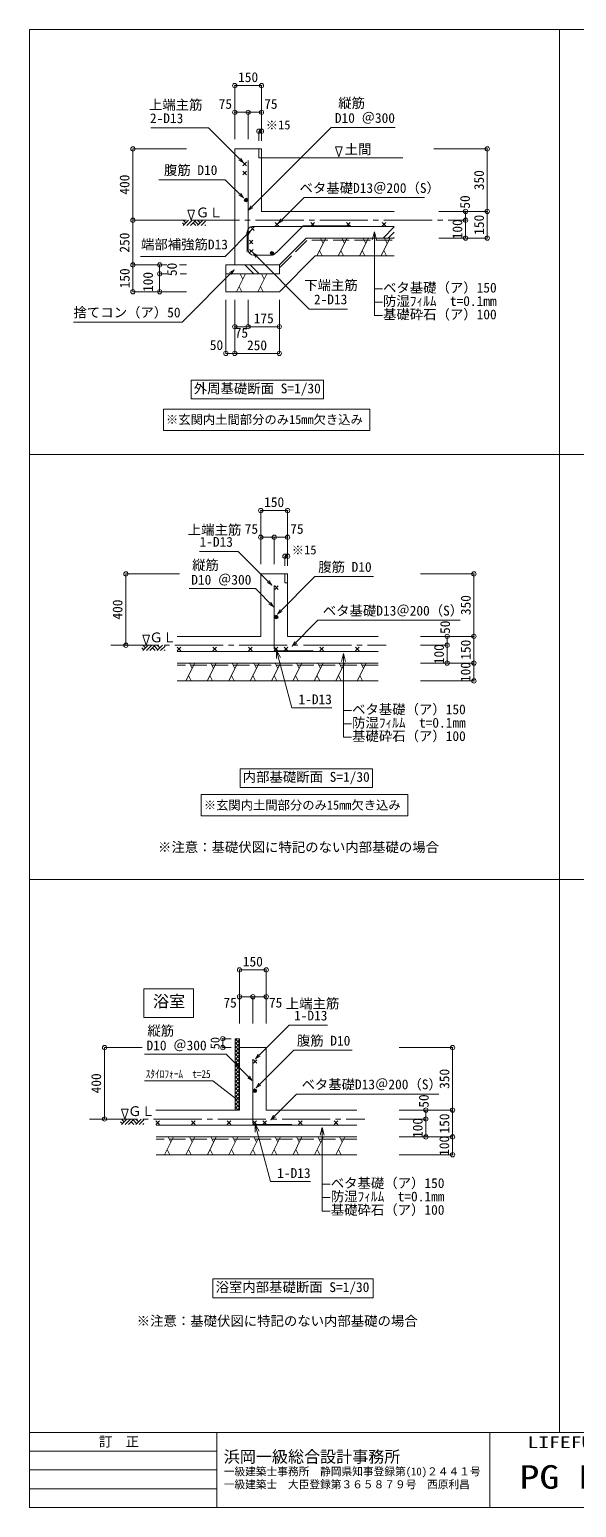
# Model space of a CAD drawing. Units: millimetres at full size, sheet at 1:30. Extents: x -300124 to 10055, y -4140 to 27542.
# Drawn here: x -5940 to -2874, y -4140 to 4140 of the extents above; entities that cross this region are included whole.
import ezdxf
from ezdxf.enums import TextEntityAlignment as Align

# ---------------------------------------------------------------- set-up
doc = ezdxf.new("R2010")
doc.units = ezdxf.units.MM
doc.header["$LTSCALE"] = 30
doc.header["$PDMODE"] = 32
doc.header["$PDSIZE"] = 24
doc.linetypes.add('CHAIN2', pattern=[12, 9, -1, 1, -1])
doc.linetypes.add('DASHED3', pattern=[4, 3, -1])
for name, color, linetype, lineweight in [('0-0_敷地線', 4, 'Continuous', 9), ('F-A_Layer250', 4, 'Continuous', 9), ('F-F_Layer255', 4, 'Continuous', 9)]:
    doc.layers.add(name, color=color, linetype=linetype, lineweight=lineweight)
doc.styles.add('ＭＳ ゴシック', font='')
doc.styles.get('ＭＳ ゴシック').set_extended_font_data('MS Gothic')

msp = doc.modelspace()

# ---------------------------------------------------------------- linework, layer by layer
at = {"layer": '0-0_敷地線'}
for p, q in [((-4789.54, 3826.34), (-4789.54, 3676.34)), ((-4789.54, 3826.34), (-4639.54, 3826.34)), ((-4639.54, 3826.34), (-4639.54, 3676.34)), ((-4789.54, 3676.34), (-4789.54, 3526.34)), ((-4789.54, 3676.34), (-4714.54, 3676.34)), ((-4714.54, 3676.34), (-4714.54, 3526.34)), ((-4714.54, 3676.34), (-4639.54, 3676.34)), ((-4639.54, 3676.34), (-4639.54, 3526.34)), ((-5259.78, 3589.07), (-4937.12, 3589.07)), ((-4740.9, 3392.85), (-4937.12, 3589.07)), ((-4224.86, 3482.52), (-4187.53, 3482.52)), ((-4206.2, 3426.52), (-4224.86, 3482.52)), ((-4206.2, 3426.52), (-4187.53, 3482.52)), ((-5360.54, 3471.34), (-5210.54, 3471.34)), ((-5360.54, 3071.34), (-5360.54, 3471.34)), ((-5210.54, 3471.34), (-5060.54, 3471.34)), ((-4789.54, 3456.34), (-4789.54, 3471.34)), ((-4789.54, 3456.34), (-4789.54, 3471.34)), ((-4789.54, 3471.34), (-4639.54, 3471.34)), ((-4789.54, 3456.34), (-4789.54, 2821.34)), ((-4724.54, 3396.34), (-4744.54, 3376.34)), ((-4724.54, 3376.34), (-4744.54, 3396.34)), ((-4714.54, 2906.34), (-4714.54, 3406.34)), ((-4639.54, 3121.34), (-4639.54, 3471.34)), ((-4639.54, 3421.34), (-3846.72, 3421.34)), ((-3374.34, 3471.34), (-3674.34, 3471.34)), ((-3374.34, 3121.34), (-3374.34, 3471.34)), ((-4724.54, 3326.34), (-4744.54, 3346.34)), ((-4724.54, 3346.34), (-4744.54, 3326.34)), ((-5214.62, 3298.62), (-4842.94, 3298.62)), ((-4740.9, 3196.58), (-4842.94, 3298.62)), ((-4714.54, 3126.09), (-4699.54, 3152.08)), ((-4545.78, 3054.08), (-4401.39, 3198.48)), ((-4401.39, 3198.48), (-3725.7, 3198.48)), ((-5360.54, 3071.34), (-5060.54, 3071.34)), ((-5360.54, 2821.34), (-5360.54, 3071.34)), ((-5078.04, 3041.34), (-5048.04, 3071.34)), ((-5063.04, 3056.34), (-5078.04, 3071.34)), ((-5058.04, 3041.34), (-5028.04, 3071.34)), ((-5051.71, 3127.34), (-5014.38, 3127.34)), ((-5033.04, 3071.34), (-5051.71, 3127.34)), ((-5038.04, 3041.34), (-5008.04, 3071.34)), ((-5033.04, 3071.34), (-5014.38, 3127.34)), ((-4993.04, 3046.34), (-5013.04, 3066.34)), ((-4998.04, 3041.34), (-4968.04, 3071.34)), ((-4983.04, 3056.34), (-4998.04, 3071.34)), ((-4978.04, 3041.34), (-4953.04, 3066.34)), ((-4688.56, 3141.09), (-4714.54, 3126.09)), ((-3895.54, 3121.34), (-4639.54, 3121.34)), ((-4545.78, 3054.08), (-4530.78, 3080.07)), ((-4519.8, 3069.08), (-4545.78, 3054.08)), ((-3374.34, 3121.34), (-3645.7, 3121.34)), ((-3495.7, 3071.34), (-3495.7, 3121.34)), ((-3495.7, 2971.34), (-3495.7, 3071.34)), ((-3374.34, 2971.34), (-3374.34, 3121.34)), ((-5073.04, 3046.34), (-5083.04, 3056.34)), ((-5008.04, 3041.34), (-5023.04, 3056.34)), ((-4958.04, 3041.34), (-4953.04, 3046.34)), ((-4699.32, 3013.82), (-4843.72, 2869.43)), ((-4719.36, 3006.34), (-4719.36, 2893.58)), ((-4680.31, 3013.84), (-4700.31, 3033.84)), ((-4680.31, 3033.84), (-4700.31, 3013.84)), ((-4689.36, 3036.34), (-4589.54, 3036.34)), ((-4589.54, 3036.34), (-3895.54, 3036.34)), ((-4563.12, 3038.93), (-4543.12, 3058.93)), ((-4563.12, 3058.93), (-4543.12, 3038.93)), ((-4363.12, 3038.93), (-4343.12, 3058.93)), ((-4363.12, 3058.93), (-4343.12, 3038.93)), ((-4163.12, 3038.93), (-4143.12, 3058.93)), ((-4163.12, 3058.93), (-4143.12, 3038.93)), ((-4007.06, 3006.12), (-4007.06, 2537.62)), ((-3963.12, 3038.93), (-3943.12, 3058.93)), ((-3963.12, 3058.93), (-3943.12, 3038.93)), ((-3958.48, 2971.34), (-3895.54, 3034.27)), ((-3928.78, 2971.34), (-3895.54, 3004.57)), ((-4687.67, 2940.18), (-4707.67, 2960.18)), ((-4687.67, 2960.18), (-4707.67, 2940.18)), ((-4706.68, 2908.51), (-4686.68, 2888.51)), ((-4706.68, 2888.51), (-4686.68, 2908.51)), ((-4539.54, 2821.34), (-4389.54, 2971.34)), ((-4389.54, 2971.34), (-3895.54, 2971.34)), ((-4329.54, 2871.34), (-4279.54, 2971.34)), ((-4299.54, 2871.34), (-4314.54, 2901.34)), ((-4294.54, 2941.34), (-4309.54, 2971.34)), ((-4209.54, 2871.34), (-4159.54, 2971.34)), ((-4179.54, 2871.34), (-4194.54, 2901.34)), ((-4174.54, 2941.34), (-4189.54, 2971.34)), ((-4089.54, 2871.34), (-4039.54, 2971.34)), ((-4059.54, 2871.34), (-4074.54, 2901.34)), ((-4054.54, 2941.34), (-4069.54, 2971.34)), ((-3969.54, 2871.34), (-3919.54, 2971.34)), ((-3939.54, 2871.34), (-3954.54, 2901.34)), ((-3934.54, 2941.34), (-3949.54, 2971.34)), ((-3899.08, 2971.34), (-3895.54, 2974.87)), ((-3374.34, 2971.34), (-3645.7, 2971.34)), ((-5360.54, 2821.34), (-5210.54, 2821.34)), ((-5360.54, 2671.34), (-5360.54, 2821.34)), ((-4843.72, 2869.43), (-5318.01, 2869.43)), ((-5210.54, 2771.34), (-5210.54, 2821.34)), ((-5210.54, 2821.34), (-5169.77, 2821.34)), ((-5100.26, 2821.34), (-5060.54, 2821.34)), ((-4732.21, 2821.34), (-4682.21, 2771.34)), ((-4702.51, 2821.34), (-4652.51, 2771.34)), ((-4686.51, 2888.81), (-4660.53, 2873.81)), ((-4671.51, 2862.83), (-4686.51, 2888.81)), ((-4686.51, 2888.81), (-4371.85, 2574.15)), ((-4581.97, 2876.34), (-4684.54, 2876.34)), ((-4539.54, 2821.34), (-4539.54, 2771.34)), ((-4339.54, 2871.34), (-3895.54, 2871.34)), ((-5210.54, 2671.34), (-5210.54, 2771.34)), ((-5210.54, 2771.34), (-5169.77, 2771.34)), ((-5096.37, 2771.34), (-5060.54, 2771.34)), ((-4792.52, 2793.26), (-5084.57, 2501.2)), ((-4779.54, 2671.34), (-4729.54, 2771.34)), ((-4744.54, 2741.34), (-4759.54, 2771.34)), ((-4659.54, 2671.34), (-4609.54, 2771.34)), ((-4624.54, 2741.34), (-4639.54, 2771.34)), ((-5360.54, 2671.34), (-5210.54, 2671.34)), ((-5210.54, 2671.34), (-5060.54, 2671.34)), ((-4749.54, 2671.34), (-4764.54, 2701.34)), ((-4629.54, 2671.34), (-4644.54, 2701.34)), ((-4007.06, 2687.62), (-3961.56, 2687.62)), ((-4839.54, 2325.34), (-4839.54, 2625.34)), ((-4789.54, 2475.34), (-4789.54, 2625.34)), ((-4714.54, 2475.34), (-4714.54, 2625.34)), ((-4539.54, 2475.34), (-4539.54, 2625.34)), ((-4371.85, 2574.15), (-4158.12, 2574.15)), ((-4007.06, 2612.62), (-3961.56, 2612.62)), ((-5084.57, 2501.2), (-5693.25, 2501.2)), ((-4007.06, 2537.62), (-3961.56, 2537.62)), ((-4789.54, 2325.34), (-4789.54, 2475.34)), ((-4789.54, 2325.34), (-4789.54, 2475.34)), ((-4789.54, 2475.34), (-4539.54, 2475.34)), ((-4539.54, 2325.34), (-4539.54, 2475.34)), ((-4789.54, 2325.34), (-4839.54, 2325.34)), ((-4789.54, 2325.34), (-4539.54, 2325.34)), ((-5034.28, 2175.34), (-5034.28, 2070.34)), ((-4291.78, 2175.34), (-5034.28, 2175.34)), ((-4291.78, 2070.34), (-4291.78, 2175.34)), ((-5034.28, 2070.34), (-4291.78, 2070.34)), ((-5189.82, 2013.99), (-5189.82, 1894.29)), ((-4031.89, 2013.99), (-5189.82, 2013.99)), ((-4643.55, 1445.46), (-4643.55, 1295.46)), ((-4643.55, 1445.46), (-4493.55, 1445.46)), ((-4493.55, 1445.46), (-4493.55, 1295.46)), ((-4643.55, 1295.46), (-4643.55, 1145.46)), ((-4643.55, 1295.46), (-4568.55, 1295.46)), ((-4568.55, 1295.46), (-4568.55, 1145.46)), ((-4568.55, 1295.46), (-4493.55, 1295.46)), ((-4493.55, 1295.46), (-4493.55, 1145.46)), ((-4771.32, 1215.89), (-4986.82, 1215.89)), ((-4582.62, 1027.19), (-4771.32, 1215.89)), ((-5399.86, 1090.46), (-5249.86, 1090.46)), ((-5399.86, 690.46), (-5399.86, 1090.46)), ((-5249.86, 1090.46), (-5099.86, 1090.46)), ((-4643.55, 1075.46), (-4643.55, 1090.46)), ((-4643.55, 1090.46), (-4493.55, 1090.46)), ((-4493.55, 1090.46), (-4493.55, 1075.46)), ((-3448.86, 1090.46), (-3748.86, 1090.46)), ((-3448.86, 740.46), (-3448.86, 1090.46)), ((-5045.41, 1007.76), (-4673.73, 1007.76)), ((-4571.68, 905.71), (-4673.73, 1007.76)), ((-4643.55, 1075.46), (-4643.55, 740.46)), ((-4608.6, 1042.19), (-4582.62, 1027.19)), ((-4582.62, 1027.19), (-4597.62, 1053.17)), ((-4568.55, 669.61), (-4568.55, 1025.46)), ((-4545.65, 1002.52), (-4565.65, 1022.52)), ((-4545.65, 1022.52), (-4565.65, 1002.52)), ((-4493.55, 740.46), (-4493.55, 1075.46)), ((-4597.66, 920.71), (-4571.68, 905.71)), ((-4571.68, 905.71), (-4586.68, 931.7)), ((-4468.43, 686.02), (-4324.03, 830.41)), ((-4324.03, 830.41), (-3525.86, 830.41)), ((-5286.73, 690.46), (-5268.06, 746.46)), ((-5300.05, 665.46), (-5310.05, 675.46)), ((-5290.05, 675.46), (-5305.05, 690.46)), ((-5305.05, 660.46), (-5275.05, 690.46)), ((-5285.05, 660.46), (-5255.05, 690.46)), ((-5265.05, 660.46), (-5235.05, 690.46)), ((-5235.05, 660.46), (-5250.05, 675.46)), ((-5220.05, 665.46), (-5240.05, 685.46)), ((-5210.05, 675.46), (-5225.05, 690.46)), ((-5225.05, 660.46), (-5195.05, 690.46)), ((-5205.05, 660.46), (-5180.05, 685.46)), ((-5185.05, 660.46), (-5180.05, 665.46)), ((-4643.55, 740.46), (-5111.92, 740.46)), ((-5111.92, 679.66), (-5091.92, 659.66)), ((-5111.92, 659.66), (-5091.92, 679.66)), ((-4911.92, 679.66), (-4891.92, 659.66)), ((-4911.92, 659.66), (-4891.92, 679.66)), ((-4711.92, 679.66), (-4691.92, 659.66)), ((-4711.92, 659.66), (-4691.92, 679.66)), ((-4568.55, 679.66), (-4548.55, 659.66)), ((-4568.55, 659.66), (-4548.55, 679.66)), ((-4511.92, 679.66), (-4491.92, 659.66)), ((-4511.92, 659.66), (-4491.92, 679.66)), ((-3986.05, 740.46), (-4493.55, 740.46)), ((-4311.92, 679.66), (-4291.92, 659.66)), ((-4311.92, 659.66), (-4291.92, 679.66)), ((-4111.92, 679.66), (-4091.92, 659.66)), ((-4111.92, 659.66), (-4091.92, 679.66)), ((-3598.86, 740.46), (-3748.86, 740.46)), ((-3598.86, 690.46), (-3748.86, 690.46)), ((-3448.86, 740.46), (-3598.86, 740.46)), ((-3598.86, 690.46), (-3598.86, 740.46)), ((-3598.86, 590.46), (-3598.86, 690.46)), ((-3448.86, 590.46), (-3448.86, 740.46)), ((-5111.6, 655.46), (-3986.05, 655.46)), ((-5111.6, 590.46), (-4893.55, 590.46)), ((-5063.55, 490.46), (-5013.55, 590.46)), ((-5028.55, 560.46), (-5043.55, 590.46)), ((-4943.55, 490.46), (-4893.55, 590.46)), ((-4908.55, 560.46), (-4923.55, 590.46)), ((-3986.05, 590.46), (-4893.55, 590.46)), ((-4823.55, 490.46), (-4773.55, 590.46)), ((-4788.55, 560.46), (-4803.55, 590.46)), ((-4703.55, 490.46), (-4653.55, 590.46)), ((-4668.55, 560.46), (-4683.55, 590.46)), ((-4583.55, 490.46), (-4533.55, 590.46)), ((-4548.55, 560.46), (-4563.55, 590.46)), ((-4558.55, 659.61), (-4350.78, 659.61)), ((-4555.54, 661.17), (-4469.64, 340.61)), ((-4463.55, 490.46), (-4413.55, 590.46)), ((-4428.55, 560.46), (-4443.55, 590.46)), ((-4343.55, 490.46), (-4293.55, 590.46)), ((-4308.55, 560.46), (-4323.55, 590.46)), ((-4223.55, 490.46), (-4173.55, 590.46)), ((-4188.55, 560.46), (-4203.55, 590.46)), ((-4180.38, 643.45), (-4180.38, 174.95)), ((-4103.55, 490.46), (-4053.55, 590.46)), ((-4068.55, 560.46), (-4083.55, 590.46)), ((-3448.86, 490.46), (-3448.86, 590.46)), ((-5033.55, 490.46), (-5048.55, 520.46)), ((-4913.55, 490.46), (-4928.55, 520.46)), ((-4793.55, 490.46), (-4808.55, 520.46)), ((-4673.55, 490.46), (-4688.55, 520.46)), ((-4553.55, 490.46), (-4568.55, 520.46)), ((-4433.55, 490.46), (-4448.55, 520.46)), ((-4313.55, 490.46), (-4328.55, 520.46)), ((-4193.55, 490.46), (-4208.55, 520.46)), ((-4073.55, 490.46), (-4088.55, 520.46)), ((-5111.6, 490.46), (-3986.05, 490.46)), ((-3448.86, 490.46), (-3748.86, 490.46)), ((-4469.64, 340.61), (-4244.64, 340.61)), ((-4180.38, 324.95), (-4134.88, 324.95)), ((-4180.38, 249.95), (-4134.88, 249.95)), ((-4180.38, 174.95), (-4134.88, 174.95)), ((-4017.36, -1.02), (-4759.86, -1.02)), ((-4759.86, -1.02), (-4759.86, -106.02)), ((-4017.36, -106.02), (-4017.36, -1.02)), ((-4977.73, -146.04), (-4977.73, -265.75)), ((-3819.8, -146.04), (-4977.73, -146.04)), ((-4759.86, -106.02), (-4017.36, -106.02)), ((-4763.02, -1128.57), (-4763.02, -1278.57)), ((-4763.02, -1128.57), (-4613.02, -1128.57)), ((-4613.02, -1128.57), (-4613.02, -1278.57)), ((-4763.02, -1278.57), (-4763.02, -1428.57)), ((-4763.02, -1278.57), (-4688.02, -1278.57)), ((-4688.02, -1278.57), (-4688.02, -1428.57)), ((-4688.02, -1278.57), (-4613.02, -1278.57)), ((-4613.02, -1278.57), (-4613.02, -1428.57)), ((-4673.95, -1627.04), (-4485.25, -1438.34)), ((-4485.25, -1438.34), (-4269.75, -1438.34)), ((-5519.33, -1563.77), (-5369.33, -1563.77)), ((-5519.33, -1963.77), (-5519.33, -1563.77)), ((-5369.33, -1563.77), (-5308.11, -1563.77)), ((-4763.02, -1578.77), (-4763.02, -1563.77)), ((-4763.02, -1563.77), (-4613.02, -1563.77)), ((-4613.02, -1563.77), (-4613.02, -1578.77)), ((-3568.33, -1563.77), (-3868.33, -1563.77)), ((-3568.33, -1913.77), (-3568.33, -1563.77)), ((-5296.16, -1601.38), (-4838.29, -1601.38)), ((-4691.16, -1748.51), (-4838.29, -1601.38)), ((-4763.02, -1578.77), (-4763.02, -1913.77)), ((-4688.02, -1984.62), (-4688.02, -1628.77)), ((-4665.12, -1651.7), (-4685.12, -1631.7)), ((-4665.12, -1631.7), (-4685.12, -1651.7)), ((-4613.02, -1913.77), (-4613.02, -1578.77)), ((-4717.14, -1733.51), (-4691.16, -1748.51)), ((-4691.16, -1748.51), (-4706.16, -1722.53)), ((-4587.9, -1968.21), (-4443.51, -1823.82)), ((-4443.51, -1823.82), (-3645.33, -1823.82)), ((-5419.52, -1988.77), (-5429.52, -1978.77)), ((-5409.52, -1978.77), (-5424.52, -1963.77)), ((-5424.52, -1993.77), (-5394.52, -1963.77)), ((-5406.2, -1963.77), (-5387.54, -1907.77)), ((-5404.52, -1993.77), (-5374.52, -1963.77)), ((-5384.52, -1993.77), (-5354.52, -1963.77)), ((-5354.52, -1993.77), (-5369.52, -1978.77)), ((-5339.52, -1988.77), (-5359.52, -1968.77)), ((-5329.52, -1978.77), (-5344.52, -1963.77)), ((-5344.52, -1993.77), (-5314.52, -1963.77)), ((-5324.52, -1993.77), (-5299.52, -1968.77)), ((-4763.02, -1913.77), (-5231.4, -1913.77)), ((-5231.4, -1974.57), (-5211.4, -1994.57)), ((-5231.4, -1994.57), (-5211.4, -1974.57)), ((-5031.4, -1974.57), (-5011.4, -1994.57)), ((-5031.4, -1994.57), (-5011.4, -1974.57)), ((-4831.4, -1974.57), (-4811.4, -1994.57)), ((-4831.4, -1994.57), (-4811.4, -1974.57)), ((-4688.02, -1974.57), (-4668.02, -1994.57)), ((-4688.02, -1994.57), (-4668.02, -1974.57)), ((-4631.4, -1974.57), (-4611.4, -1994.57)), ((-4631.4, -1994.57), (-4611.4, -1974.57)), ((-4105.52, -1913.77), (-4613.02, -1913.77)), ((-4431.4, -1974.57), (-4411.4, -1994.57)), ((-4431.4, -1994.57), (-4411.4, -1974.57)), ((-4231.4, -1974.57), (-4211.4, -1994.57)), ((-4231.4, -1994.57), (-4211.4, -1974.57)), ((-3718.33, -1913.77), (-3868.33, -1913.77)), ((-3718.33, -1963.77), (-3868.33, -1963.77)), ((-3568.33, -1913.77), (-3718.33, -1913.77)), ((-3718.33, -1963.77), (-3718.33, -1913.77)), ((-3718.33, -2063.77), (-3718.33, -1963.77)), ((-3568.33, -2063.77), (-3568.33, -1913.77)), ((-5304.52, -1993.77), (-5299.52, -1988.77)), ((-5231.07, -1998.77), (-4105.52, -1998.77)), ((-5231.07, -2063.77), (-5013.02, -2063.77)), ((-5183.02, -2163.77), (-5133.02, -2063.77)), ((-5148.02, -2093.77), (-5163.02, -2063.77)), ((-5063.02, -2163.77), (-5013.02, -2063.77)), ((-5028.02, -2093.77), (-5043.02, -2063.77)), ((-4105.52, -2063.77), (-5013.02, -2063.77)), ((-4943.02, -2163.77), (-4893.02, -2063.77)), ((-4908.02, -2093.77), (-4923.02, -2063.77)), ((-4823.02, -2163.77), (-4773.02, -2063.77)), ((-4788.02, -2093.77), (-4803.02, -2063.77)), ((-4703.02, -2163.77), (-4653.02, -2063.77)), ((-4668.02, -2093.77), (-4683.02, -2063.77)), ((-4678.02, -1994.62), (-4470.26, -1994.62)), ((-4675.01, -1993.05), (-4589.12, -2313.61)), ((-4583.02, -2163.77), (-4533.02, -2063.77)), ((-4548.02, -2093.77), (-4563.02, -2063.77)), ((-4463.02, -2163.77), (-4413.02, -2063.77)), ((-4428.02, -2093.77), (-4443.02, -2063.77)), ((-4343.02, -2163.77), (-4293.02, -2063.77)), ((-4308.02, -2093.77), (-4323.02, -2063.77)), ((-4299.85, -2010.78), (-4299.85, -2479.28)), ((-4223.02, -2163.77), (-4173.02, -2063.77)), ((-4188.02, -2093.77), (-4203.02, -2063.77)), ((-3568.33, -2163.77), (-3568.33, -2063.77)), ((-5153.02, -2163.77), (-5168.02, -2133.77)), ((-5033.02, -2163.77), (-5048.02, -2133.77)), ((-4913.02, -2163.77), (-4928.02, -2133.77)), ((-4793.02, -2163.77), (-4808.02, -2133.77)), ((-4673.02, -2163.77), (-4688.02, -2133.77)), ((-4553.02, -2163.77), (-4568.02, -2133.77)), ((-4433.02, -2163.77), (-4448.02, -2133.77)), ((-4313.02, -2163.77), (-4328.02, -2133.77)), ((-4193.02, -2163.77), (-4208.02, -2133.77)), ((-5231.07, -2163.77), (-4105.52, -2163.77)), ((-3568.33, -2163.77), (-3868.33, -2163.77)), ((-4589.12, -2313.61), (-4364.12, -2313.61)), ((-4299.85, -2329.28), (-4254.35, -2329.28)), ((-4299.85, -2404.28), (-4254.35, -2404.28)), ((-4299.85, -2479.28), (-4254.35, -2479.28)), ((-4911.9, -2859.77), (-4911.9, -2964.77)), ((-4013.43, -2859.77), (-4911.9, -2859.77)), ((-4013.43, -2964.77), (-4013.43, -2859.77)), ((-4911.9, -2964.77), (-4013.43, -2964.77))]:
    msp.add_line(p, q, dxfattribs=at)
at = {"layer": '0-0_敷地線', "color": 3}
for p, q in [((-4654.54, 3570.01), (-4639.54, 3570.01)), ((-4654.54, 3570.01), (-4654.54, 3516.82)), ((-4639.54, 3570.01), (-4639.54, 3516.82)), ((-4654.54, 3421.34), (-4654.54, 3471.34)), ((-4654.54, 3421.34), (-4639.54, 3421.34)), ((-4508.55, 1189.13), (-4493.55, 1189.13)), ((-4508.55, 1189.13), (-4508.55, 1135.94)), ((-4493.55, 1189.13), (-4493.55, 1135.94)), ((-4508.55, 1040.46), (-4508.55, 1090.46)), ((-4508.55, 1040.46), (-4493.55, 1040.46))]:
    msp.add_line(p, q, dxfattribs=at)
at = {"layer": '0-0_敷地線', "linetype": 'CHAIN2'}
for p, q in [((-5033.04, 3071.34), (-3489.61, 3071.34)), ((-5485.1, 690.46), (-3940.55, 690.46)), ((-5604.58, -1963.77), (-4060.02, -1963.77))]:
    msp.add_line(p, q, dxfattribs=at)
at = {"layer": '0-0_敷地線', "linetype": 'DASHED3'}
for p, q in [((-4534.57, 2809.34), (-4384.57, 2959.34)), ((-3907.97, 2959.34), (-4384.57, 2959.34)), ((-3986.05, 578.46), (-5111.6, 578.46)), ((-4105.52, -2075.77), (-5231.07, -2075.77))]:
    msp.add_line(p, q, dxfattribs=at)
at = {"layer": '0-0_敷地線', "color": 6}
for p, q in [((-4856.55, -1513.77), (-4856.55, -1563.77)), ((-4856.55, -1513.77), (-4810.12, -1513.77)), ((-4856.55, -1563.77), (-4810.12, -1563.77)), ((-4788.02, -1513.77), (-4788.02, -1913.77)), ((-4788.02, -1523.55), (-4778.24, -1513.77)), ((-4763.02, -1539.1), (-4788.02, -1514.1)), ((-4788.02, -1544.76), (-4763.02, -1519.76)), ((-4763.02, -1560.31), (-4788.02, -1535.31)), ((-4788.02, -1565.98), (-4763.02, -1540.98)), ((-4763.02, -1581.53), (-4788.02, -1556.53)), ((-4788.02, -1587.19), (-4763.02, -1562.19)), ((-4763.02, -1517.89), (-4767.14, -1513.77)), ((-4763.02, -1602.74), (-4788.02, -1577.74)), ((-4788.02, -1608.4), (-4763.02, -1583.4)), ((-4763.02, -1623.95), (-4788.02, -1598.95)), ((-4788.02, -1629.62), (-4763.02, -1604.62)), ((-4763.02, -1645.17), (-4788.02, -1620.17)), ((-4788.02, -1650.83), (-4763.02, -1625.83)), ((-4763.02, -1666.38), (-4788.02, -1641.38)), ((-4788.02, -1672.04), (-4763.02, -1647.04)), ((-4763.02, -1687.59), (-4788.02, -1662.59)), ((-4788.02, -1693.25), (-4763.02, -1668.25)), ((-4763.02, -1708.8), (-4788.02, -1683.8)), ((-4788.02, -1714.47), (-4763.02, -1689.47)), ((-4763.02, -1730.02), (-4788.02, -1705.02)), ((-4788.02, -1735.68), (-4763.02, -1710.68)), ((-4763.02, -1751.23), (-4788.02, -1726.23)), ((-4788.02, -1756.89), (-4763.02, -1731.89)), ((-5294.69, -1749.8), (-4911.66, -1749.8)), ((-4911.66, -1749.8), (-4780.45, -1853.03)), ((-4763.02, -1772.44), (-4788.02, -1747.44)), ((-4788.02, -1778.11), (-4763.02, -1753.11)), ((-4763.02, -1793.66), (-4788.02, -1768.66)), ((-4788.02, -1799.32), (-4763.02, -1774.32)), ((-4763.02, -1814.87), (-4788.02, -1789.87)), ((-4788.02, -1820.53), (-4763.02, -1795.53)), ((-4763.02, -1836.08), (-4788.02, -1811.08)), ((-4788.02, -1841.75), (-4763.02, -1816.75)), ((-4763.02, -1857.3), (-4788.02, -1832.3)), ((-4788.02, -1862.96), (-4763.02, -1837.96)), ((-4763.02, -1878.51), (-4788.02, -1853.51)), ((-4788.02, -1884.17), (-4763.02, -1859.17)), ((-4763.02, -1899.72), (-4788.02, -1874.72)), ((-4788.02, -1905.39), (-4763.02, -1880.39)), ((-4770.19, -1913.77), (-4788.02, -1895.94)), ((-4775.19, -1913.77), (-4763.02, -1901.6))]:
    msp.add_line(p, q, dxfattribs=at)
at = {"layer": '0-0_敷地線'}
for points in [[(-4714.54, 3126.09), (-4249.94, 3590.7), (-3890.82, 3590.7)], [(-4766.88, 3407.85), (-4740.9, 3392.85), (-4755.9, 3418.83)], [(-4766.88, 3211.58), (-4740.9, 3196.58), (-4755.9, 3222.56)], [(-4725.31, 2998.82), (-4699.32, 3013.82), (-4714.32, 2987.84)], [(-4562.29, 2885.13), (-4551.98, 2895.44), (-4406.21, 3041.21), (-4139.63, 3041.21)], [(-4018.7, 2962.66), (-4007.06, 3006.12), (-3995.41, 2962.66)], [(-4339.54, 2871.34), (-4539.54, 2671.34), (-4839.54, 2671.34)], [(-4839.54, 2771.34), (-4839.54, 2821.34), (-4539.54, 2821.34)], [(-4839.54, 2671.34), (-4839.54, 2771.34), (-4539.54, 2771.34)], [(-4818.5, 2778.26), (-4792.52, 2793.26), (-4807.52, 2767.28)], [(-4031.89, 2013.99), (-4031.89, 1894.29), (-5189.82, 1894.29)], [(-4550.02, 865.14), (-4339.76, 1075.4), (-4011.76, 1075.4)], [(-4524.04, 880.14), (-4550.02, 865.14), (-4535.02, 891.12)], [(-5286.73, 690.46), (-5305.4, 746.46), (-5268.06, 746.46)], [(-4442.45, 701.02), (-4468.43, 686.02), (-4453.43, 712)], [(-4555.54, 616.17), (-4555.54, 661.17), (-4533.04, 622.2)], [(-4192.02, 599.98), (-4180.38, 643.45), (-4168.73, 599.98)], [(-3448.86, 590.46), (-3598.86, 590.46), (-3748.86, 590.46)], [(-3819.8, -146.04), (-3819.8, -265.75), (-4977.73, -265.75)], [(-4647.97, -1612.04), (-4673.95, -1627.04), (-4658.95, -1601.05)], [(-4669.49, -1789.09), (-4459.23, -1578.83), (-4131.23, -1578.83)], [(-4643.51, -1774.09), (-4669.49, -1789.09), (-4654.49, -1763.11)], [(-5406.2, -1963.77), (-5424.87, -1907.77), (-5387.54, -1907.77)], [(-4561.92, -1953.21), (-4587.9, -1968.21), (-4572.9, -1942.23)], [(-4675.01, -2038.05), (-4675.01, -1993.05), (-4652.51, -2032.02)], [(-4311.5, -2054.24), (-4299.85, -2010.78), (-4288.2, -2054.24)], [(-3568.33, -2063.77), (-3718.33, -2063.77), (-3868.33, -2063.77)]]:
    msp.add_lwpolyline(points, dxfattribs=at)
msp.add_lwpolyline([(-5299.76, -1235.12), (-5021.12, -1235.12), (-5021.12, -1394.79), (-5299.76, -1394.79)], close=True, dxfattribs=at)
at = {"layer": '0-0_敷地線', "color": 6}
msp.add_lwpolyline([(-4788.02, -1513.77), (-4763.02, -1513.77), (-4763.02, -1563.77)], dxfattribs=at)
at = {"layer": '0-0_敷地線'}
for centre, radius in [((-4726.52, 3184.78), 10), ((-4726.52, 3184.78), 8), ((-4726.52, 3184.78), 6), ((-4726.52, 3184.78), 4), ((-4726.52, 3184.78), 2), ((-4581.08, 2886.34), 10), ((-4581.08, 2886.34), 8), ((-4581.08, 2886.34), 6), ((-4581.08, 2886.34), 4), ((-4581.08, 2886.34), 2), ((-4556.72, 848.64), 10), ((-4556.72, 848.64), 8), ((-4556.72, 848.64), 6), ((-4556.72, 848.64), 4), ((-4556.72, 848.64), 2), ((-4676.19, -1805.59), 10), ((-4676.19, -1805.59), 8), ((-4676.19, -1805.59), 6), ((-4676.19, -1805.59), 4), ((-4676.19, -1805.59), 2)]:
    msp.add_circle(centre, radius, dxfattribs=at)
for centre, radius, start, end in [((-4689.36, 3006.34), 30, 90, 180), ((-4684.54, 2906.34), 30, 180, 270), ((-4583.5, 2906.34), 30, 270, 315), ((-4558.55, 669.61), 10, 180, 270), ((-4678.02, -1984.62), 10, 180, 270)]:
    msp.add_arc(centre, radius, start, end, dxfattribs=at)
for p in [(-4789.54, 3826.34), (-4639.54, 3826.34), (-4789.54, 3676.34), (-4714.54, 3676.34), (-4639.54, 3676.34), (-5360.54, 3471.34), (-3374.34, 3471.34), (-5360.54, 3071.34), (-3495.7, 3121.34), (-3495.7, 3071.34), (-3495.7, 3071.34), (-3374.34, 3121.34), (-3495.7, 2971.34), (-3374.34, 2971.34), (-5360.54, 2821.34), (-5210.54, 2821.34), (-5210.54, 2771.34), (-5360.54, 2671.34), (-5210.54, 2671.34), (-4789.54, 2475.34), (-4714.54, 2475.34), (-4539.54, 2475.34), (-4839.54, 2325.34), (-4789.54, 2325.34), (-4539.54, 2325.34), (-4643.55, 1445.46), (-4493.55, 1445.46), (-4643.55, 1295.46), (-4568.55, 1295.46), (-4493.55, 1295.46), (-5399.86, 1090.46), (-3448.86, 1090.46), (-3598.86, 740.46), (-3448.86, 740.46), (-5399.86, 690.46), (-3598.86, 690.46), (-3598.86, 690.46), (-3598.86, 590.46), (-3448.86, 590.46), (-3448.86, 590.46), (-3448.86, 490.46), (-4763.02, -1128.57), (-4613.02, -1128.57), (-4763.02, -1278.57), (-4688.02, -1278.57), (-4613.02, -1278.57), (-5519.33, -1563.77), (-3568.33, -1563.77), (-3718.33, -1913.77), (-3568.33, -1913.77), (-5519.33, -1963.77), (-3718.33, -1963.77), (-3718.33, -1963.77), (-3718.33, -2063.77), (-3568.33, -2063.77), (-3568.33, -2063.77), (-3568.33, -2163.77)]:
    msp.add_point(p, dxfattribs=at)
at = {"layer": '0-0_敷地線', "color": 3}
for p in [(-4654.54, 3570.01), (-4639.54, 3570.01), (-4508.55, 1189.13), (-4493.55, 1189.13)]:
    msp.add_point(p, dxfattribs=at)
at = {"layer": '0-0_敷地線', "color": 6}
for p in [(-4856.55, -1513.77), (-4856.55, -1563.77)]:
    msp.add_point(p, dxfattribs=at)
at = {"layer": 'F-A_Layer250'}
for p, q in [((-5940, -3825), (-4890, -3825)), ((-5940, -3930), (-4890, -3930)), ((-5940, -4035), (-4890, -4035))]:
    msp.add_line(p, q, dxfattribs=at)
at = {"layer": 'F-F_Layer255'}
for p, q in [((-5940, 4140), (-5940, -4140)), ((-5940, 4140), (5940, 4140)), ((-2970, 4140), (-2970, -3720)), ((-5940, 1759.12), (5940, 1759.12)), ((-5940, -621.77), (5940, -621.77)), ((-5940, -3720), (5940, -3720)), ((-4890, -3720), (-4890, -4140)), ((-3360.44, -3720), (-3360.44, -4140)), ((-5940, -4140), (5940, -4140))]:
    msp.add_line(p, q, dxfattribs=at)

# ---------------------------------------------------------------- texts
at = {"layer": '0-0_敷地線', "style": 'ＭＳ ゴシック'}
for s, height, p in [('150', 54.99, (-4770.79, 3829.34)), ('上端主筋', 54.99, (-5270.68, 3674.37)), ('75', 54.99, (-4879.54, 3679.34)), ('75', 54.99, (-4624.54, 3679.34)), ('縦筋', 54.99, (-4209.33, 3684.69)), ('2-D13', 54.99, (-5265.03, 3599.07)), ('D10 ＠300', 54.99, (-4228.32, 3600.7)), ('土間', 54.99, (-4173.59, 3425.59)), ('腹筋 D10', 54.99, (-5186.62, 3308.62)), ('ベタ基礎D13＠200（S）', 54.99, (-4426.43, 3208.48)), ('ＧＬ', 54.99, (-5008.04, 3071.34)), ('端部補強筋D13', 54.99, (-5315.2, 2892.27)), ('下端主筋', 54.99, (-4400.22, 2663.74)), ('2-D13', 54.99, (-4345.62, 2584.15)), ('ベタ基礎（ア）150', 54.99, (-3958.56, 2650.12)), ('防湿ﾌｨﾙﾑ\u3000t=0.1mm', 54.99, (-3958.56, 2575.12)), ('捨てコン（ア）50', 54.99, (-5693.25, 2511.2)), ('基礎砕石（ア）100', 54.99, (-3958.56, 2500.12)), ('175', 54.99, (-4683.29, 2478.34)), ('75', 54.99, (-4789.54, 2397.34)), ('50', 54.99, (-4929.54, 2328.34)), ('250', 54.99, (-4720.79, 2327.34)), ('外周基礎断面 S=1/30', 54.99, (-5019.28, 2085.34)), ('150', 54.99, (-4624.8, 1448.46)), ('上端主筋', 54.99, (-5052.89, 1293.49)), ('75', 54.99, (-4733.55, 1298.46)), ('75', 54.99, (-4478.55, 1298.46)), ('1-D13', 54.99, (-4986.82, 1225.89)), ('縦筋', 54.99, (-5028.57, 1096.24)), ('腹筋 D10', 54.99, (-4321.76, 1085.4)), ('D10 ＠300', 54.99, (-5033.35, 1013.55)), ('ベタ基礎D13＠200（S）', 54.99, (-4296.03, 840.41)), ('ＧＬ', 54.99, (-5268.03, 690.46)), ('1-D13', 54.99, (-4432.14, 343.61)), ('ベタ基礎（ア）150', 54.99, (-4131.88, 287.45)), ('防湿ﾌｨﾙﾑ\u3000t=0.1mm', 54.99, (-4131.88, 212.45)), ('基礎砕石（ア）100', 54.99, (-4131.88, 137.45)), ('内部基礎断面 S=1/30', 54.99, (-4744.86, -91.02)), ('※注意：基礎伏図に特記のない内部基礎の場合', 54.99, (-5219.6, -484.69)), ('150', 54.99, (-4744.27, -1125.57)), ('浴室', 65.98, (-5247.9, -1357.54)), ('75', 54.99, (-4853.02, -1355.77)), ('75', 54.99, (-4598.02, -1355.77)), ('上端主筋', 54.99, (-4503.68, -1360.74)), ('1-D13', 54.99, (-4457.25, -1428.34)), ('縦筋', 54.99, (-5279.32, -1512.9)), ('腹筋 D10', 54.99, (-4441.23, -1568.83)), ('D10 ＠300', 54.99, (-5284.11, -1595.58)), ('ベタ基礎D13＠200（S）', 54.99, (-4415.51, -1813.82)), ('ＧＬ', 54.99, (-5387.51, -1963.77)), ('1-D13', 54.99, (-4551.62, -2310.61)), ('ベタ基礎（ア）150', 54.99, (-4251.35, -2366.78)), ('防湿ﾌｨﾙﾑ\u3000t=0.1mm', 54.99, (-4251.35, -2441.78)), ('基礎砕石（ア）100', 54.99, (-4251.35, -2516.78)), ('浴室内部基礎断面 S=1/30', 54.99, (-4896.9, -2949.77)), ('※注意：基礎伏図に特記のない内部基礎の場合', 54.99, (-5339.08, -3138.92))]:
    msp.add_text(s, height=height, dxfattribs=at).set_placement(p, align=Align.BOTTOM_LEFT)
at = {"layer": '0-0_敷地線', "color": 3, "style": 'ＭＳ ゴシック'}
for s, p in [('※', (-4616.31, 3564.03)), ('15', (-4546.38, 3565.43)), ('※玄関内土間部分のみ15mm欠き込み', (-5175.31, 1914.64)), ('※', (-4470.32, 1183.15)), ('15', (-4400.38, 1184.55)), ('※玄関内土間部分のみ15mm欠き込み', (-4963.22, -245.39))]:
    msp.add_text(s, height=50.59, dxfattribs=at).set_placement(p, align=Align.BOTTOM_LEFT)
at = {"layer": '0-0_敷地線', "style": 'ＭＳ ゴシック'}
for s, p in [('400', (-5363.54, 3215.09)), ('350', (-3376.34, 3240.09)), ('50', (-3455.09, 3136.47)), ('100', (-3497.7, 2965.09)), ('150', (-3376.34, 2990.09)), ('250', (-5363.54, 2890.09)), ('50', (-5097.98, 2758.84)), ('150', (-5362.54, 2690.09)), ('100', (-5232.19, 2669.73)), ('400', (-5402.86, 834.21)), ('350', (-3450.86, 859.21)), ('50', (-3566.43, 753.72)), ('100', (-3600.86, 584.21)), ('150', (-3450.86, 609.21)), ('100', (-3451.86, 484.21)), ('400', (-5522.33, -1820.02)), ('350', (-3570.33, -1795.02)), ('50', (-3685.9, -1900.5)), ('100', (-3720.33, -2070.02)), ('150', (-3570.33, -2045.02)), ('100', (-3571.33, -2170.02))]:
    msp.add_text(s, height=54.99, rotation=90, dxfattribs=at).set_placement(p, align=Align.BOTTOM_LEFT)
at = {"layer": '0-0_敷地線', "color": 6, "style": 'ＭＳ ゴシック'}
msp.add_text('50', height=50.59, rotation=90, dxfattribs=at).set_placement((-4859.55, -1573.27), align=Align.BOTTOM_LEFT)
at = {"layer": '0-0_敷地線', "color": 6, "style": 'ＭＳ ゴシック', "width": 0.85}
msp.add_text('ｽﾀｲﾛﾌｫｰﾑ\u3000t=25', height=43.99, dxfattribs=at).set_placement((-5288.9, -1746.91), align=Align.BOTTOM_LEFT)
at = {"layer": 'F-A_Layer250', "style": 'ＭＳ ゴシック'}
for s, height, width, p in [('LIFEFUND', 65.98, 1.35, (-3148.88, -3827.34)), ('PG HOUSE', 132, 1.25, (-3194.02, -4074.83))]:
    msp.add_text(s, height=height, dxfattribs=dict(at, width=width)).set_placement(p, align=Align.BOTTOM_LEFT)
at = {"layer": 'F-F_Layer255', "style": 'ＭＳ ゴシック'}
for s, height, p in [('訂\u3000正', 54.99, (-5550.81, -3814.99)), ('浜岡一級総合設計事務所', 65.98, (-4851.21, -3908.42)), ('一級建築士事務所\u3000静岡県知事登録第(10)２４４１号', 43.99, (-4851.21, -3973.7)), ('一級建築士\u3000大臣登録第３６５８７９号\u3000西原利昌', 43.99, (-4851.38, -4046.14))]:
    msp.add_text(s, height=height, dxfattribs=at).set_placement(p, align=Align.BOTTOM_LEFT)

doc.saveas('drawing.dxf')
